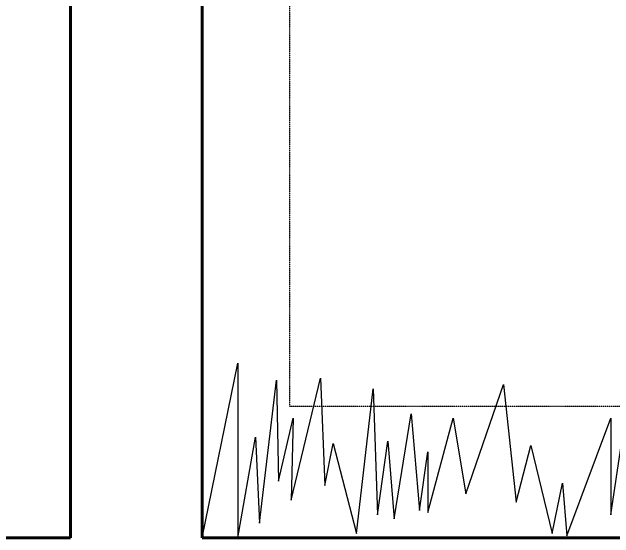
# Model space of a CAD drawing. Header units: millimetres. Extents: x -249630 to 95394, y -188036 to 109963.
# Drawn here: x -97541 to -96683, y -17362 to -16613 of the extents above; entities that cross this region are included whole.
import ezdxf

# ---------------------------------------------------------------- set-up
doc = ezdxf.new("R2010")
doc.units = ezdxf.units.MM
doc.linetypes.add('DASHED2', pattern=[9.525, 6.35, -3.175])
doc.layers.add('Layer5', color=84, linetype='Continuous')
doc.layers.add('Layer8', color=8, linetype='Continuous')
doc.layers.add('MUROS', color=6, linetype='Continuous', lineweight=60)

msp = doc.modelspace()

# ---------------------------------------------------------------- linework, layer by layer
at = {"layer": 'Layer5'}
msp.add_lwpolyline([(-97269.961, -17362.024), (-97218.839, -17112.706), (-97218.839, -17362.024), (-97194.07, -17218.196), (-97188.078, -17340.913), (-97164.11, -17137.381), (-97161.114, -17281.051), (-97140.143, -17191.258), (-97143.138, -17307.989), (-97101.195, -17134.388), (-97095.203, -17287.037), (-97083.219, -17227.175), (-97050.263, -17355.879), (-97026.296, -17149.354), (-97020.304, -17328.941), (-97005.324, -17224.182), (-96996.336, -17334.927), (-96972.369, -17185.271), (-96960.385, -17322.955), (-96948.401, -17239.147), (-96948.401, -17325.948), (-96912.449, -17191.258), (-96894.473, -17299.01), (-96840.546, -17143.368), (-96822.57, -17310.982), (-96801.599, -17230.168), (-96771.639, -17355.879), (-96756.659, -17284.044), (-96750.667, -17358.872), (-96687.752, -17191.258), (-96687.752, -17328.941), (-96672.772, -17227.175)], dxfattribs=at)
at = {"layer": 'Layer8', "linetype": 'DASHED2', "ltscale": 0.025}
for points in [[(-97144.961, -17174.524), (-97144.961, -16549.524)], [(-96519.961, -17174.524), (-97144.961, -17174.524)]]:
    msp.add_lwpolyline(points, dxfattribs=at)
at = {"layer": 'MUROS'}
for p, q in [((-97457.461, -17362.024), (-97457.461, -14362.024)), ((-97457.461, -17362.024), (-97457.461, -14362.024)), ((-97269.961, -17362.024), (-97269.961, -14362.024))]:
    msp.add_line(p, q, dxfattribs=at)
for points in [[(-99449.885, -17362.024), (-97457.461, -17362.024)], [(-97269.961, -17362.024), (-84894.961, -17362.024)]]:
    msp.add_lwpolyline(points, dxfattribs=at)

doc.saveas('drawing.dxf')
